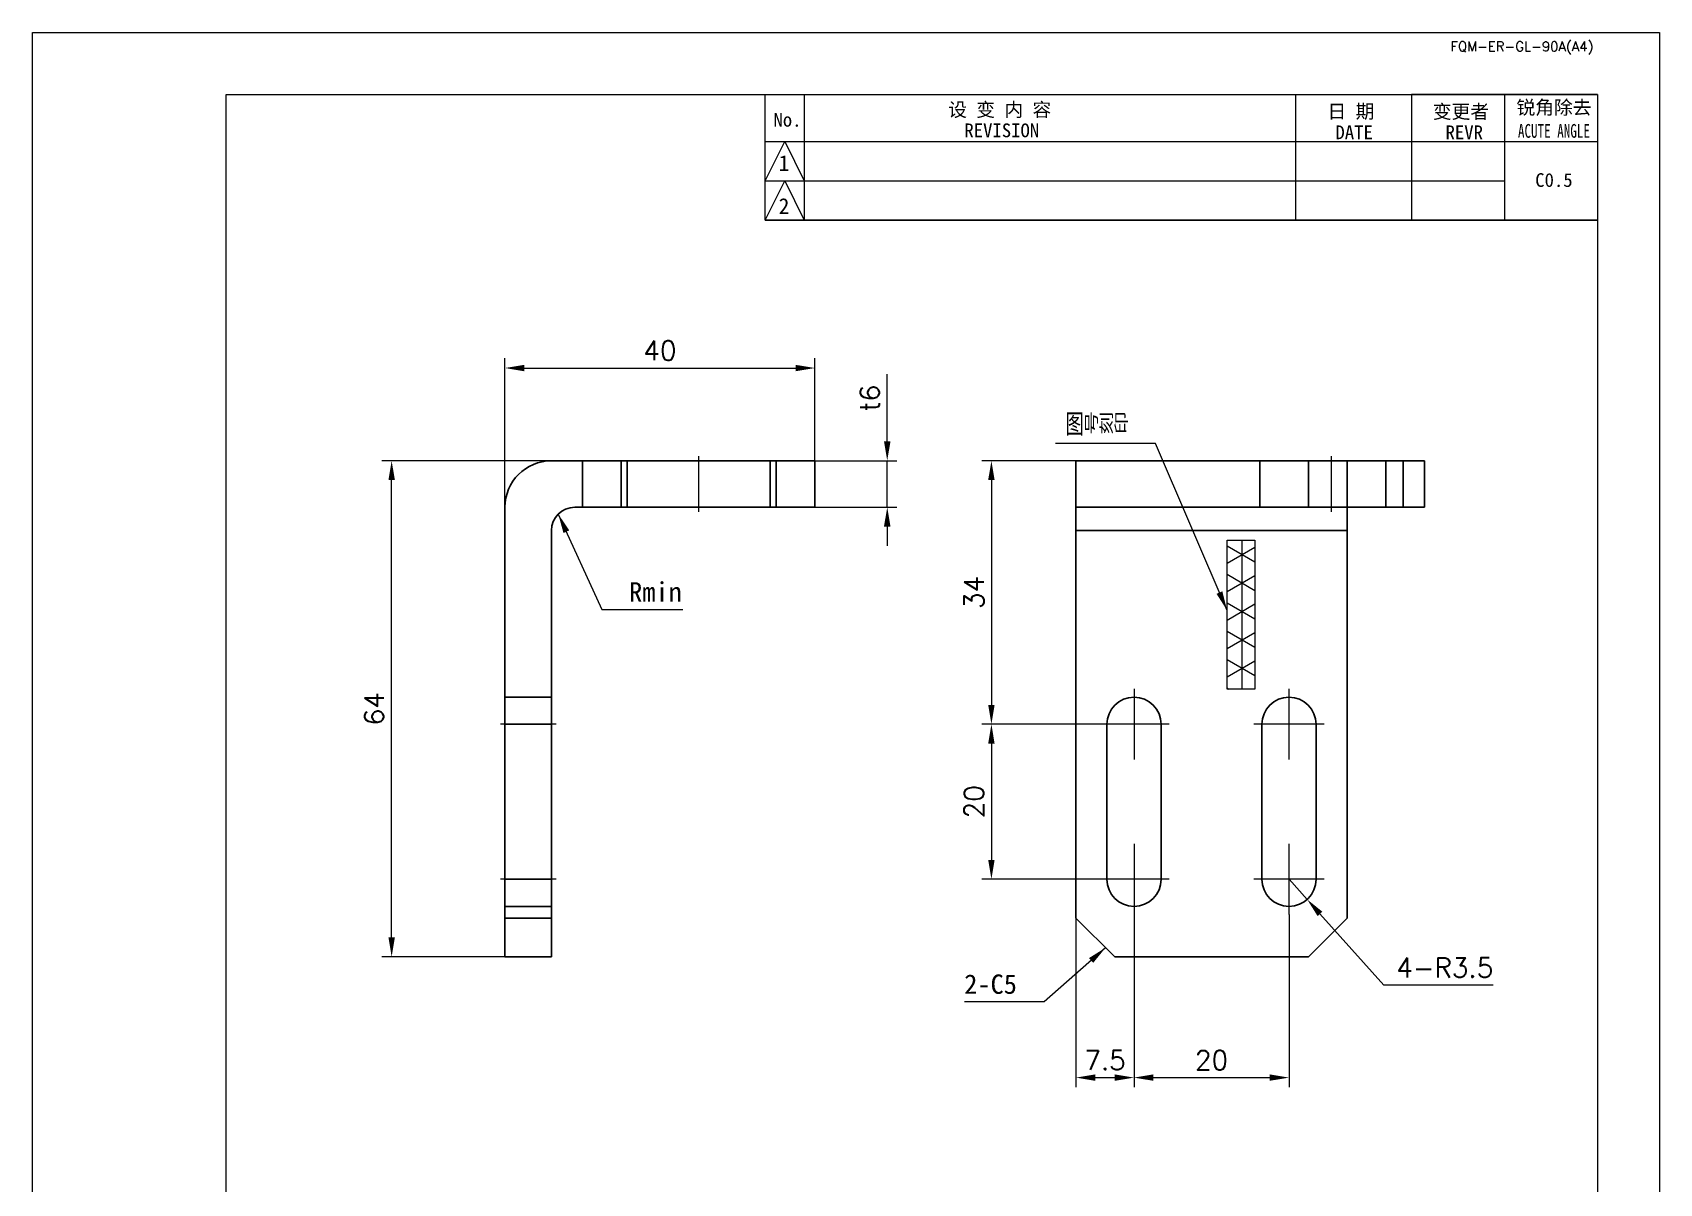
# Model space of a CAD drawing. Header units: millimetres. Extents: x -162325 to -83245, y 277409 to 326486.
# Drawn here: x -161303.1 to -161093.1, y 298490.5 to 298639 of the extents above; entities that cross this region are included whole.
import ezdxf
from ezdxf.enums import TextEntityAlignment as Align

# ---------------------------------------------------------------- set-up
doc = ezdxf.new("R2010")
doc.units = ezdxf.units.MM
for name, pattern in [('CENTER2', [28.575, 19.05, -3.175, 3.175, -3.175]), ('DASHDOT', [18.5, 12, -3, 0.5, -3]), ('DASHED', [15, 12, -3]), ('DASHED2', [9.525, 6.35, -3.175])]:
    doc.linetypes.add(name, pattern=pattern)
for name, color, linetype, lineweight in [('A4', 3, 'Continuous', 20), ('中心线', 2, 'CENTER2', 13), ('图框', 7, 'Continuous', 20), ('尺寸线', 3, 'Continuous', 13), ('虚线', 2, 'DASHED2', 25)]:
    doc.layers.add(name, color=color, linetype=linetype, lineweight=lineweight)
doc.styles.add('CH-1', font='')
doc.styles.get("Standard").update_dxf_attribs({"font": 'txt', "bigfont": 'gbcbig.shx'})
doc.styles.add('工程字', font='')
doc.styles.get('CH-1').set_extended_font_data('SimSun')
doc.styles.get('工程字').set_extended_font_data('SimSun')
doc.dimstyles.new('副本01', dxfattribs={"dimtxt": 2.5, "dimasz": 2.5, "dimexe": 1.25, "dimexo": 0, "dimgap": 1, "dimtad": 1, "dimdsep": 46, "dimtxsty": 'Standard', "dimcen": 1, "dimclrd": 3, "dimclre": 3, "dimclrt": 1, "dimadec": 1, "dimazin": 2, "dimtfac": 1, "dimtmove": 0, "dimatfit": 3, "dimfxl": 0, "dimtolj": 1, "dimlwd": -1, "dimlwe": -1, "dimarcsym": 0})
doc.dimstyles.new('副本01$0', dxfattribs={"dimtxt": 2.5, "dimasz": 2.5, "dimexe": 1.25, "dimexo": 0, "dimgap": 1, "dimtad": 1, "dimdsep": 46, "dimtxsty": 'Standard', "dimcen": 1, "dimclrd": 3, "dimclre": 3, "dimclrt": 1, "dimadec": 1, "dimazin": 2, "dimtfac": 1, "dimtmove": 0, "dimatfit": 3, "dimfxl": 0, "dimtolj": 1, "dimlwd": -1, "dimlwe": -1, "dimarcsym": 0})
doc.dimstyles.new('副本01$4', dxfattribs={"dimtxt": 2.5, "dimasz": 2.5, "dimexe": 1.25, "dimexo": 0, "dimgap": 1, "dimtad": 1, "dimtih": 1, "dimtoh": 1, "dimdsep": 46, "dimtxsty": 'Standard', "dimcen": 1, "dimclrd": 3, "dimclre": 3, "dimclrt": 1, "dimadec": 1, "dimazin": 2, "dimtfac": 1, "dimtmove": 0, "dimatfit": 3, "dimfxl": 0, "dimtolj": 1, "dimlwd": -1, "dimlwe": -1, "dimarcsym": 0})

# ---------------------------------------------------------------- blocks, each defined once
blk = doc.blocks.new('1比1 竖框')
at = {"layer": '图框'}
for p, q in [((0, 0), (0, 297)), ((0, 297), (210, 297)), ((178, 297), (202, 297)), ((210, 297), (210, 0)), ((25, 289), (202, 289)), ((25, 10), (25, 289)), ((25, 272.79), (25, 289)), ((94.55, 272.79), (94.55, 289)), ((99.62, 289), (99.62, 272.79)), ((163, 289), (163, 272.79)), ((163, 289), (163, 272.79)), ((163, 289), (163, 272.79)), ((163, 289), (163, 272.79)), ((163, 289), (163, 272.79)), ((178, 289), (178, 272.79)), ((178, 289), (178, 272.79)), ((178, 289), (178, 272.79)), ((178, 289), (178, 272.79)), ((178, 289), (178, 272.79)), ((178, 289), (202, 289)), ((178, 289), (202, 289)), ((178, 289), (202, 289)), ((178, 289), (202, 289)), ((202, 289), (178, 289)), ((190, 289), (190, 272.79)), ((190, 289), (190, 272.79)), ((190, 289), (190, 272.79)), ((190, 289), (190, 272.79)), ((190, 289), (190, 272.79)), ((202, 289), (202, 10)), ((94.55, 277.86), (97.09, 282.93)), ((94.55, 282.93), (190, 282.93)), ((94.55, 282.93), (190, 282.93)), ((94.55, 282.93), (190, 282.93)), ((94.55, 282.93), (190, 282.93)), ((97.09, 282.93), (99.62, 277.86)), ((190, 282.93), (202, 282.93)), ((190, 282.93), (202, 282.93)), ((190, 282.93), (202, 282.93)), ((190, 282.93), (202, 282.93)), ((94.55, 272.79), (97.09, 277.86)), ((94.55, 277.86), (190, 277.86)), ((94.55, 277.86), (190, 277.86)), ((94.55, 277.86), (190, 277.86)), ((94.55, 277.86), (190, 277.86)), ((97.09, 277.86), (99.62, 272.79)), ((94.55, 272.79), (202, 272.79)), ((202, 272.79), (94.55, 272.79)), ((94.55, 272.79), (202, 272.79)), ((94.55, 272.79), (202, 272.79))]:
    blk.add_line(p, q, dxfattribs=at)
at = {"layer": '图框', "style": 'CH-1'}
for s, height, p in [('设 变 内 容', 1.775, (124.84, 287.09)), ('日 期', 1.775, (170.17, 286.84)), ('变更者', 1.775, (184.38, 286.84)), ('锐角除去', 1.775, (196.38, 287.37)), ('No.', 1.775, (97.45, 285.73)), ('REVISION', 1.775, (125.11, 284.38)), ('DATE', 1.775, (170.59, 284.13)), ('REVR', 1.775, (184.8, 284.13)), ('1', 2.03, (97, 280.16)), ('C0.5', 1.775, (196.38, 277.97)), ('2', 2.03, (97, 274.61))]:
    blk.add_text(s, height=height, dxfattribs=at).set_placement(p, align=Align.MIDDLE)
at = {"layer": '图框', "style": 'CH-1', "width": 0.7}
blk.add_text('ACUTE ANGLE', height=1.7746, dxfattribs=at).set_placement((196.38, 284.31), align=Align.MIDDLE)
at = {"layer": '图框', "insert": (192.25, 295), "char_height": 1.25, "width": 39, "attachment_point": 5}
blk.add_mtext('{\\Ftxt,@extfont2|c134;FQM-ER-GL-90A(A4)}', dxfattribs=at)
blk = doc.blocks.new('*D88')
at = {"layer": 'Defpoints', "color": 0, "transparency": 16777216}
for p in [(-161256.78, 298583.75), (-161236.15, 298583.75), (-161242.15, 298519.75)]:
    blk.add_point(p, dxfattribs=at)
at = {"layer": '尺寸线', "color": 3, "transparency": 16777216}
for p, q in [((-161236.15, 298583.75), (-161258.03, 298583.75)), ((-161256.78, 298522.25), (-161256.78, 298581.25)), ((-161242.15, 298519.75), (-161258.03, 298519.75))]:
    blk.add_line(p, q, dxfattribs=at)
for points in [[(-161257.19, 298581.25), (-161256.36, 298581.25), (-161256.78, 298583.75)], [(-161257.19, 298522.25), (-161256.36, 298522.25), (-161256.78, 298519.75)]]:
    blk.add_solid(points, dxfattribs=at)
at = {"layer": '尺寸线', "color": 1, "transparency": 16777216, "insert": (-161259.03, 298551.75), "char_height": 2.5, "attachment_point": 5, "rotation": 90}
blk.add_mtext('\\A1;64', dxfattribs=at)
blk = doc.blocks.new('*D89')
at = {"layer": 'Defpoints', "color": 0, "transparency": 16777216}
for p in [(-161202.15, 298595.71), (-161202.15, 298583.75), (-161242.15, 298577.75)]:
    blk.add_point(p, dxfattribs=at)
at = {"layer": '尺寸线', "color": 3, "transparency": 16777216}
for p, q in [((-161242.15, 298577.75), (-161242.15, 298596.96)), ((-161202.15, 298583.75), (-161202.15, 298596.96)), ((-161239.65, 298595.71), (-161204.65, 298595.71))]:
    blk.add_line(p, q, dxfattribs=at)
for points in [[(-161239.65, 298596.12), (-161239.65, 298595.29), (-161242.15, 298595.71)], [(-161204.65, 298596.12), (-161204.65, 298595.29), (-161202.15, 298595.71)]]:
    blk.add_solid(points, dxfattribs=at)
at = {"layer": '尺寸线', "color": 1, "transparency": 16777216, "insert": (-161222.15, 298597.96), "char_height": 2.5, "attachment_point": 5}
blk.add_mtext('\\A1;40', dxfattribs=at)
blk = doc.blocks.new('*D90')
at = {"layer": 'Defpoints', "color": 0, "transparency": 16777216}
for p in [(-161202.15, 298583.75), (-161192.81, 298583.75), (-161202.15, 298577.75)]:
    blk.add_point(p, dxfattribs=at)
at = {"layer": '尺寸线', "color": 3, "transparency": 16777216}
for p, q in [((-161192.81, 298586.25), (-161192.81, 298594.91)), ((-161202.15, 298583.75), (-161191.56, 298583.75)), ((-161192.81, 298577.75), (-161192.81, 298583.75)), ((-161202.15, 298577.75), (-161191.56, 298577.75)), ((-161192.81, 298575.25), (-161192.81, 298572.75))]:
    blk.add_line(p, q, dxfattribs=at)
for points in [[(-161193.23, 298586.25), (-161192.39, 298586.25), (-161192.81, 298583.75)], [(-161193.23, 298575.25), (-161192.39, 298575.25), (-161192.81, 298577.75)]]:
    blk.add_solid(points, dxfattribs=at)
at = {"layer": '尺寸线', "color": 1, "transparency": 16777216, "insert": (-161195.06, 298591.83), "char_height": 2.5, "attachment_point": 5, "rotation": 90}
blk.add_mtext('\\A1;t6', dxfattribs=at)
blk = doc.blocks.new('*D93')
at = {"layer": 'Defpoints', "color": 0, "transparency": 16777216}
for p in [(-161168.45, 298583.75), (-161179.36, 298549.75), (-161165.5, 298549.75)]:
    blk.add_point(p, dxfattribs=at)
at = {"layer": '尺寸线', "color": 3, "transparency": 16777216}
for p, q in [((-161168.45, 298583.75), (-161180.61, 298583.75)), ((-161179.36, 298581.25), (-161179.36, 298552.25)), ((-161165.5, 298549.75), (-161180.61, 298549.75))]:
    blk.add_line(p, q, dxfattribs=at)
for points in [[(-161179.78, 298581.25), (-161178.95, 298581.25), (-161179.36, 298583.75)], [(-161179.78, 298552.25), (-161178.95, 298552.25), (-161179.36, 298549.75)]]:
    blk.add_solid(points, dxfattribs=at)
at = {"layer": '尺寸线', "color": 1, "transparency": 16777216, "insert": (-161181.61, 298566.75), "char_height": 2.5, "attachment_point": 5, "rotation": 90}
blk.add_mtext('\\A1;34', dxfattribs=at)
blk = doc.blocks.new('*D94')
at = {"layer": 'Defpoints', "color": 0, "transparency": 16777216}
for p in [(-161165.5, 298549.75), (-161179.36, 298529.75), (-161165.5, 298529.75)]:
    blk.add_point(p, dxfattribs=at)
at = {"layer": '尺寸线', "color": 3, "transparency": 16777216}
for p, q in [((-161165.5, 298549.75), (-161180.61, 298549.75)), ((-161179.36, 298547.25), (-161179.36, 298532.25)), ((-161165.5, 298529.75), (-161180.61, 298529.75))]:
    blk.add_line(p, q, dxfattribs=at)
for points in [[(-161179.78, 298547.25), (-161178.95, 298547.25), (-161179.36, 298549.75)], [(-161179.78, 298532.25), (-161178.95, 298532.25), (-161179.36, 298529.75)]]:
    blk.add_solid(points, dxfattribs=at)
at = {"layer": '尺寸线', "color": 1, "transparency": 16777216, "insert": (-161181.61, 298539.75), "char_height": 2.5, "attachment_point": 5, "rotation": 90}
blk.add_mtext('\\A1;20', dxfattribs=at)
blk = doc.blocks.new('*D95')
at = {"layer": 'Defpoints', "color": 0, "transparency": 16777216}
for p in [(-161168.45, 298524.75), (-161160.95, 298525.2), (-161160.95, 298504.15)]:
    blk.add_point(p, dxfattribs=at)
at = {"layer": '尺寸线', "color": 3, "transparency": 16777216}
for p, q in [((-161168.45, 298524.75), (-161168.45, 298502.9)), ((-161160.95, 298525.2), (-161160.95, 298502.9)), ((-161165.95, 298504.15), (-161163.45, 298504.15))]:
    blk.add_line(p, q, dxfattribs=at)
for points in [[(-161165.95, 298504.57), (-161165.95, 298503.74), (-161168.45, 298504.15)], [(-161163.45, 298504.57), (-161163.45, 298503.74), (-161160.95, 298504.15)]]:
    blk.add_solid(points, dxfattribs=at)
at = {"layer": '尺寸线', "color": 1, "transparency": 16777216, "insert": (-161164.7, 298506.4), "char_height": 2.5, "attachment_point": 5}
blk.add_mtext('\\A1;7.5', dxfattribs=at)
blk = doc.blocks.new('*D96')
at = {"layer": 'Defpoints', "color": 0, "transparency": 16777216}
for p in [(-161160.95, 298525.2), (-161140.95, 298525.2), (-161140.95, 298504.15)]:
    blk.add_point(p, dxfattribs=at)
at = {"layer": '尺寸线', "color": 3, "transparency": 16777216}
for p, q in [((-161160.95, 298525.2), (-161160.95, 298502.9)), ((-161140.95, 298525.2), (-161140.95, 298502.9)), ((-161158.45, 298504.15), (-161143.45, 298504.15))]:
    blk.add_line(p, q, dxfattribs=at)
for points in [[(-161158.45, 298504.57), (-161158.45, 298503.74), (-161160.95, 298504.15)], [(-161143.45, 298504.57), (-161143.45, 298503.74), (-161140.95, 298504.15)]]:
    blk.add_solid(points, dxfattribs=at)
at = {"layer": '尺寸线', "color": 1, "transparency": 16777216, "insert": (-161150.95, 298506.4), "char_height": 2.5, "attachment_point": 5}
blk.add_mtext('\\A1;20', dxfattribs=at)
blk = doc.blocks.new('*D97')
at = {"layer": 'Defpoints', "color": 0, "transparency": 16777216}
for p in [(-161140.95, 298529.75), (-161138.61, 298527.14)]:
    blk.add_point(p, dxfattribs=at)
at = {"layer": '尺寸线', "color": 3, "transparency": 16777216}
for p, q in [((-161140.95, 298529.75), (-161138.61, 298527.14)), ((-161128.7, 298516.09), (-161136.95, 298525.28)), ((-161114.59, 298516.09), (-161128.7, 298516.09))]:
    blk.add_line(p, q, dxfattribs=at)
blk.add_solid([(-161136.64, 298525.56), (-161137.26, 298525), (-161138.61, 298527.14)], dxfattribs=at)
at = {"layer": '尺寸线', "color": 1, "transparency": 16777216, "insert": (-161120.84, 298518.34), "char_height": 2.5, "attachment_point": 5}
blk.add_mtext('\\A1;4-R3.5', dxfattribs=at)

msp = doc.modelspace()

# ---------------------------------------------------------------- hatches: boundary and pattern name
at = {"layer": '尺寸线'}
h = msp.add_hatch(dxfattribs=at)
h.set_pattern_fill('NET3', color=4, angle=90)
h.set_pattern_definition([(90, (-146322.9306, 286867.377), (-3.175, 2e-16), []), (150, (-146322.9306, 286867.377), (-1.5875, -2.74963066), []), (210, (-146322.9306, 286867.377), (1.5875, -2.74963066), [])])
h.paths.add_polyline_path([(-161145.349, 298573.511), (-161148.945, 298573.511), (-161148.945, 298554.291), (-161145.349, 298554.291)])

# ---------------------------------------------------------------- linework, layer by layer
at = {"color": 7}
for p, q in [((-161232.149, 298583.746), (-161236.149, 298583.746)), ((-161232.149, 298583.746), (-161232.149, 298577.746)), ((-161232.149, 298583.746), (-161202.149, 298583.746)), ((-161202.149, 298583.746), (-161202.149, 298577.746)), ((-161168.452, 298583.746), (-161168.452, 298577.746)), ((-161168.452, 298583.746), (-161138.452, 298583.746)), ((-161128.452, 298583.746), (-161138.452, 298583.746)), ((-161138.452, 298583.746), (-161138.452, 298577.746)), ((-161128.452, 298583.746), (-161128.452, 298577.746)), ((-161123.452, 298583.746), (-161128.452, 298583.746)), ((-161123.452, 298583.746), (-161123.452, 298577.746)), ((-161242.149, 298524.746), (-161242.149, 298577.746)), ((-161232.149, 298577.746), (-161233.149, 298577.746)), ((-161232.149, 298577.746), (-161202.149, 298577.746)), ((-161168.452, 298577.746), (-161138.452, 298577.746)), ((-161168.452, 298577.746), (-161168.452, 298574.746)), ((-161128.452, 298577.746), (-161138.452, 298577.746)), ((-161133.452, 298574.746), (-161133.452, 298577.746)), ((-161123.452, 298577.746), (-161128.452, 298577.746)), ((-161236.149, 298524.746), (-161236.149, 298574.746)), ((-161168.452, 298524.746), (-161168.452, 298574.746)), ((-161168.452, 298574.746), (-161133.452, 298574.746)), ((-161133.452, 298574.746), (-161133.452, 298524.746)), ((-161164.452, 298549.746), (-161164.452, 298529.746)), ((-161157.452, 298529.746), (-161157.452, 298549.746)), ((-161144.452, 298549.746), (-161144.452, 298529.746)), ((-161137.452, 298529.746), (-161137.452, 298549.746)), ((-161236.149, 298524.746), (-161242.149, 298524.746)), ((-161242.149, 298524.746), (-161242.149, 298519.746)), ((-161236.149, 298524.746), (-161236.149, 298519.746)), ((-161168.452, 298524.746), (-161163.452, 298519.746)), ((-161133.452, 298524.746), (-161138.452, 298519.746)), ((-161236.149, 298519.746), (-161242.149, 298519.746)), ((-161163.452, 298519.746), (-161138.452, 298519.746))]:
    msp.add_line(p, q, dxfattribs=at)
for centre, radius, start, end in [((-161236.149, 298577.746), 6, 90, 180), ((-161233.149, 298574.746), 3, 90, 180), ((-161160.952, 298549.746), 3.5, 0, 180), ((-161140.952, 298549.746), 3.5, 0, 180), ((-161160.952, 298529.746), 3.5, 180, 0), ((-161140.952, 298529.746), 3.5, 180, 0)]:
    msp.add_arc(centre, radius, start, end, dxfattribs=at)
at = {"layer": 'A4'}
msp.add_lwpolyline([(-161303.132, 298638.995), (-161093.132, 298638.995), (-161093.132, 298341.995), (-161303.132, 298341.995)], close=True, dxfattribs=at)
at = {"layer": '中心线', "linetype": 'DASHDOT'}
for p, q in [((-161217.149, 298577.146), (-161217.149, 298584.346)), ((-161135.452, 298577.146), (-161135.452, 298584.346)), ((-161160.952, 298554.296), (-161160.952, 298545.196)), ((-161140.952, 298554.296), (-161140.952, 298545.196)), ((-161235.549, 298549.746), (-161242.749, 298549.746)), ((-161156.402, 298549.746), (-161165.502, 298549.746)), ((-161136.402, 298549.746), (-161145.502, 298549.746)), ((-161160.952, 298534.296), (-161160.952, 298525.196)), ((-161140.952, 298534.296), (-161140.952, 298525.196)), ((-161235.549, 298529.746), (-161242.749, 298529.746)), ((-161156.402, 298529.746), (-161165.502, 298529.746)), ((-161136.402, 298529.746), (-161145.502, 298529.746))]:
    msp.add_line(p, q, dxfattribs=at)
at = {"layer": '尺寸线', "color": 4}
msp.add_lwpolyline([(-161148.945, 298554.291), (-161148.945, 298573.511), (-161145.349, 298573.511), (-161145.349, 298554.291)], close=True, dxfattribs=at)
at = {"layer": '虚线', "linetype": 'DASHED'}
for p, q in [((-161232.149, 298577.746), (-161232.149, 298583.746)), ((-161227.149, 298577.746), (-161227.149, 298583.746)), ((-161226.399, 298577.746), (-161226.399, 298583.746)), ((-161207.899, 298577.746), (-161207.899, 298583.746)), ((-161207.149, 298583.746), (-161207.149, 298577.746)), ((-161144.702, 298577.746), (-161144.702, 298583.746)), ((-161133.452, 298577.746), (-161133.452, 298583.746)), ((-161128.452, 298577.746), (-161128.452, 298583.746)), ((-161126.202, 298577.746), (-161126.202, 298583.746)), ((-161168.452, 298577.746), (-161133.452, 298577.746)), ((-161236.149, 298553.246), (-161242.149, 298553.246)), ((-161236.149, 298553.246), (-161242.149, 298553.246)), ((-161242.149, 298549.746), (-161236.149, 298549.746)), ((-161242.149, 298549.746), (-161236.149, 298549.746)), ((-161242.149, 298549.746), (-161236.149, 298549.746)), ((-161242.149, 298549.746), (-161236.149, 298549.746)), ((-161242.149, 298529.746), (-161236.149, 298529.746)), ((-161242.149, 298529.746), (-161236.149, 298529.746)), ((-161242.149, 298529.746), (-161236.149, 298529.746)), ((-161242.149, 298529.746), (-161236.149, 298529.746)), ((-161236.149, 298526.246), (-161242.149, 298526.246)), ((-161236.149, 298526.246), (-161242.149, 298526.246)), ((-161236.149, 298524.746), (-161242.149, 298524.746))]:
    msp.add_line(p, q, dxfattribs=at)

# ---------------------------------------------------------------- block references
at = {"layer": '图框'}
msp.add_blockref('1比1 竖框', (-161303.132, 298341.995), dxfattribs=at)

# ---------------------------------------------------------------- texts
at = {"layer": '尺寸线', "color": 1, "char_height": 2.5, "style": '工程字'}
for s, insert, attachment_point in [('{\\W0.7;\\A1;\\f宋体|b0|i0|c134|p2;\\C4;图\\Fg13f12d.shx,@extfont2.shx|c0;号刻印}', (-161161.665, 298586.986), 9), ('Rmin', (-161226.134, 298565.573), 7), ('2-C5', (-161176.07, 298514.921), 9)]:
    msp.add_mtext(s, dxfattribs=dict(at, insert=insert, attachment_point=attachment_point))

# ---------------------------------------------------------------- dimensions: what is measured, and where the dimension line sits
at = {"layer": '尺寸线'}
for base, p1, p2, picture, middle in [((-161202.149, 298595.707), (-161242.149, 298577.746), (-161202.149, 298583.746), '*D89', (-161222.149, 298597.957)), ((-161160.952, 298504.154), (-161168.452, 298524.746), (-161160.952, 298525.196), '*D95', (-161164.702, 298506.404)), ((-161140.952, 298504.154), (-161160.952, 298525.196), (-161140.952, 298525.196), '*D96', (-161150.952, 298506.404))]:
    dim = msp.add_linear_dim(base=base, p1=p1, p2=p2, dimstyle='副本01$0', dxfattribs=at)
    dim.commit()
    dim.dimension.update_dxf_attribs({"geometry": picture, "text_midpoint": middle})
dim = msp.add_linear_dim(base=(-161192.809, 298583.746), p1=(-161202.149, 298577.746), p2=(-161202.149, 298583.746), angle=90, dimstyle='副本01$0', override={"dimpost": 't<>', "dimtxsty": 'Standard'}, dxfattribs=at)
dim.commit()
dim.dimension.update_dxf_attribs({"geometry": '*D90', "text_midpoint": (-161195.059, 298591.829)})
for base, p1, p2, picture, middle in [((-161256.777, 298583.746), (-161242.149, 298519.746), (-161236.149, 298583.746), '*D88', (-161259.027, 298551.746)), ((-161179.364, 298549.746), (-161168.452, 298583.746), (-161165.502, 298549.746), '*D93', (-161181.614, 298566.746)), ((-161179.364, 298529.746), (-161165.502, 298549.746), (-161165.502, 298529.746), '*D94', (-161181.614, 298539.746))]:
    dim = msp.add_linear_dim(base=base, p1=p1, p2=p2, angle=90, dimstyle='副本01$0', dxfattribs=at)
    dim.commit()
    dim.dimension.update_dxf_attribs({"geometry": picture, "text_midpoint": middle})
dim = msp.add_radius_dim(center=(-161140.952, 298529.746), mpoint=(-161138.615, 298527.141), dimstyle='副本01$4', override={"dimpost": '4-R<>'}, dxfattribs=at)
dim.commit()
dim.dimension.update_dxf_attribs({"geometry": '*D97', "text_midpoint": (-161120.844, 298516.089), "dimtype": 164})

# ---------------------------------------------------------------- leaders
at = {"layer": '尺寸线', "annotation_type": 0, "has_hookline": 1}
for points, hookline_direction, text_width in [([(-161148.945, 298564.442), (-161158.165, 298585.986), (-161160.665, 298585.986)], 1, 9.444), ([(-161235.27, 298576.867), (-161229.634, 298564.573), (-161227.134, 298564.573)], 0, 6.927), ([(-161164.621, 298520.915), (-161172.57, 298513.921), (-161175.07, 298513.921)], 1, 6.746)]:
    msp.add_leader(points, dimstyle='副本01', override={"dimgap": 1, "dimtad": 1}, dxfattribs=dict(at, hookline_direction=hookline_direction, text_width=text_width))

doc.saveas('drawing.dxf')
